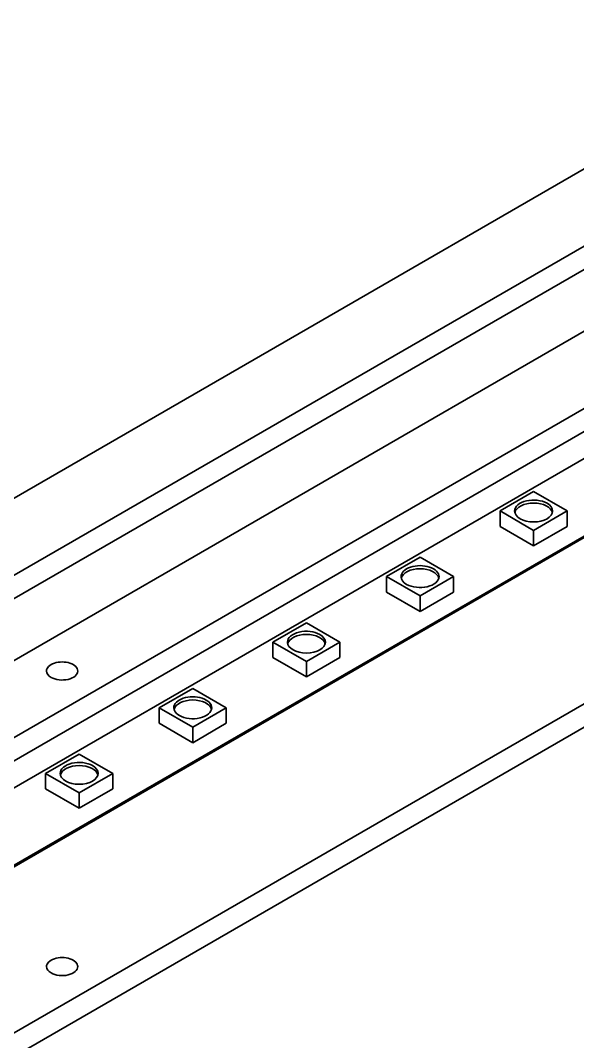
# Model space of a CAD drawing. Extents: x 241 to 1434, y 190 to 710.
# Drawn here: x 943.9 to 1002.6, y 601.3 to 709 of the extents above; entities that cross this region are included whole.
import ezdxf

# ---------------------------------------------------------------- set-up
doc = ezdxf.new("R2010")
doc.units = 0

msp = doc.modelspace()

# ---------------------------------------------------------------- linework, layer by layer
at = {"color": 7, "lineweight": 35}
for p, q in [((854.46, 607.4), (1030.45, 709.01)), ((854.46, 607.4), (1030.45, 709.01)), ((1033.97, 702.9), (858.35, 601.51)), ((1033.97, 702.9), (858.35, 601.51)), ((1033.97, 700.45), (860.48, 600.29)), ((1033.97, 700.45), (860.48, 600.29)), ((866.13, 597.02), (1041.75, 698.41)), ((866.13, 597.02), (1041.75, 698.41)), ((1052.33, 696.38), (851.25, 580.29)), ((1052.33, 696.38), (851.25, 580.29)), ((1052.33, 693.93), (851.25, 577.84)), ((1052.33, 693.93), (851.25, 577.84)), ((859.06, 579.49), (1033.97, 680.48)), ((1041.04, 676.39), (866.13, 575.41)), ((1041.04, 676.23), (866.13, 575.25)), ((1052.33, 665.21), (851.25, 549.12)), ((1052.33, 665.21), (851.25, 549.12)), ((1052.33, 662.76), (851.25, 546.67)), ((1052.33, 662.76), (851.25, 546.67))]:
    msp.add_line(p, q, dxfattribs=at)
at = {"color": 7, "lineweight": 35, "ltscale": 0.102062}
for p, q in [((994.47, 657.26), (998, 659.3)), ((1001.54, 657.26), (998, 659.3)), ((982.48, 650.34), (986.02, 652.38)), ((989.55, 650.34), (986.02, 652.38)), ((970.49, 643.42), (974.03, 641.38)), ((977.56, 643.42), (974.03, 641.38)), ((970.49, 641.79), (974.03, 639.75)), ((977.56, 641.79), (974.03, 639.75)), ((958.5, 636.5), (962.04, 634.46)), ((965.57, 636.5), (962.04, 634.46)), ((958.5, 634.87), (962.04, 632.82)), ((965.57, 634.87), (962.04, 632.82)), ((946.52, 629.58), (950.05, 627.54)), ((953.59, 629.58), (950.05, 627.54)), ((946.52, 627.94), (950.05, 625.9)), ((953.59, 627.94), (950.05, 625.9))]:
    msp.add_line(p, q, dxfattribs=at)
at = {"color": 7, "lineweight": 35, "ltscale": 0.102061}
for p, q in [((994.47, 657.26), (998, 655.22)), ((1001.54, 657.26), (998, 655.22)), ((994.47, 655.63), (998, 653.59)), ((1001.54, 655.63), (998, 653.59)), ((982.48, 650.34), (986.02, 648.3)), ((989.55, 650.34), (986.02, 648.3)), ((982.48, 648.71), (986.02, 646.67)), ((989.55, 648.71), (986.02, 646.67)), ((970.49, 643.42), (974.03, 645.46)), ((977.56, 643.42), (974.03, 645.46)), ((958.5, 636.5), (962.04, 638.54)), ((965.57, 636.5), (962.04, 638.54)), ((946.52, 629.58), (950.05, 631.62)), ((953.59, 629.58), (950.05, 631.62))]:
    msp.add_line(p, q, dxfattribs=at)
at = {"color": 7, "lineweight": 35, "ltscale": 0.040825}
for p, q in [((994.47, 655.63), (994.47, 657.26)), ((1001.54, 655.63), (1001.54, 657.26)), ((998, 653.59), (998, 655.22)), ((982.48, 648.71), (982.48, 650.34)), ((989.55, 648.71), (989.55, 650.34)), ((986.02, 646.67), (986.02, 648.3)), ((970.49, 641.79), (970.49, 643.42)), ((977.56, 641.79), (977.56, 643.42)), ((974.03, 639.75), (974.03, 641.38)), ((958.5, 634.87), (958.5, 636.5)), ((965.57, 634.87), (965.57, 636.5)), ((962.04, 632.82), (962.04, 634.46)), ((946.52, 627.94), (946.52, 629.58)), ((953.59, 627.94), (953.59, 629.58)), ((950.05, 625.9), (950.05, 627.54))]:
    msp.add_line(p, q, dxfattribs=at)
at = {"color": 7, "lineweight": 35}
for centre, major_axis, start_param, end_param in [((998, 657.26), (2, 0), 0.785398, 3.141593), ((998, 657.26), (2, 0), 3.141593, 6.283185), ((998, 656.94), (2, 0), 0.141901, 2.999695), ((998, 657.26), (2, 0), 0, 0.785398), ((986.02, 650.34), (2, 0), 0, 3.141593), ((986.02, 650.01), (2, 0), 0.141901, 2.999695), ((986.02, 650.34), (2, 0), 3.141593, 3.926991), ((986.02, 650.34), (2, 0), 3.926991, 6.283185), ((974.03, 643.42), (2, 0), 0.785398, 3.141593), ((974.03, 643.09), (2, 0), 0.141901, 2.999695), ((974.03, 643.42), (2, 0), 0, 0.785398), ((974.03, 643.42), (2, 0), 3.141593, 6.283185), ((948.26, 640.38), (1.65, 0), 0, 3.141593), ((948.26, 640.38), (1.65, 0), 6.283185, 9.424778), ((948.26, 640.38), (1.65, 0), 3.141593, 3.926991), ((948.26, 640.38), (1.65, 0), 3.141593, 3.926991), ((948.26, 640.38), (1.65, 0), 3.926991, 6.283185), ((948.26, 640.38), (1.65, 0), 3.926991, 6.283185), ((962.04, 636.5), (2, 0), 0, 3.141593), ((962.04, 636.17), (2, 0), 0.141901, 2.999695), ((962.04, 636.5), (2, 0), 3.141593, 3.926991), ((962.04, 636.5), (2, 0), 3.926991, 6.283185), ((950.05, 629.58), (2, 0), 0.785398, 3.141593), ((950.05, 629.25), (2, 0), 0.141901, 2.999695), ((950.05, 629.58), (2, 0), 0, 0.785398), ((950.05, 629.58), (2, 0), 3.141593, 6.283185), ((948.26, 609.2), (1.65, 0), 0, 3.141593), ((948.26, 609.2), (1.65, 0), 6.283185, 9.424778), ((948.26, 609.2), (1.65, 0), 3.141593, 3.926991), ((948.26, 609.2), (1.65, 0), 3.141593, 3.926991), ((948.26, 609.2), (1.65, 0), 3.926991, 6.283185), ((948.26, 609.2), (1.65, 0), 3.926991, 6.283185)]:
    msp.add_ellipse(centre, major_axis=major_axis, ratio=0.57735, start_param=start_param, end_param=end_param, dxfattribs=at)

doc.saveas('drawing.dxf')
